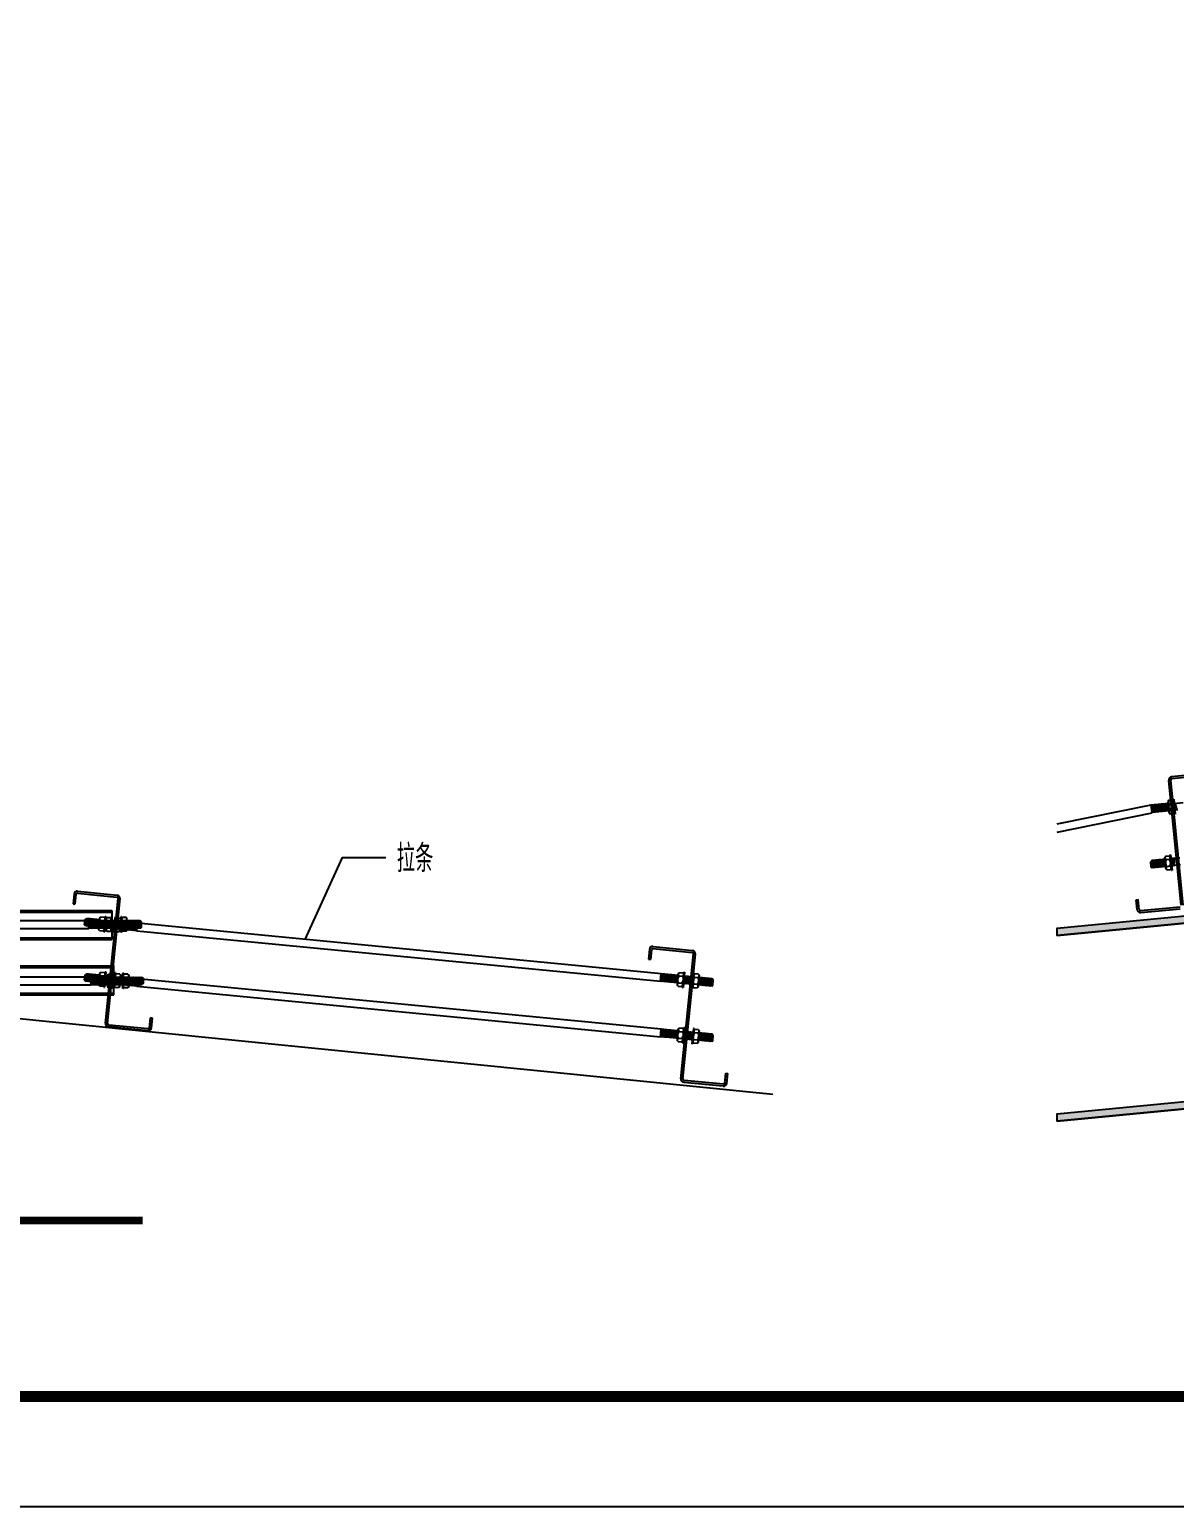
# Model space of a CAD drawing. Extents: x 95752 to 843522, y -411933 to 75567.
# Drawn here: x 620664 to 636269, y -13533 to 6597 of the extents above; entities that cross this region are included whole.
import ezdxf

# ---------------------------------------------------------------- set-up
doc = ezdxf.new("R2010")
doc.units = 0
doc.header["$LTSCALE"] = 1000
doc.header["$MEASUREMENT"] = 0
for name, color, linetype in [('DIM_SYMB', 3, 'Continuous'), ('DRW', 7, 'Continuous'), ('PUB_TITLE', 4, 'Continuous'), ('TEXT', 7, 'Continuous')]:
    doc.layers.add(name, color=color, linetype=linetype)
doc.styles.add('国标1', font='romans.shx', dxfattribs={"width": 0.7, "bigfont": 'hzdx.shx'})

# ---------------------------------------------------------------- blocks, each defined once
blk = doc.blocks.new('A$C1C3B5FA8')
at = {"layer": 'DRW'}
for p, q in [((1262, 355), (13953, 1577)), ((13971, 1386), (13953, 1577)), ((13954, 1561), (14365, 1601)), ((13969, 1402), (14381, 1442)), ((14385, 1397), (14361, 1646)), ((14379, 1689), (14462, 1697)), ((14387, 1606), (14470, 1614)), ((14403, 1441), (14486, 1449)), ((14483, 1718), (14498, 1719)), ((14483, 1718), (14518, 1350)), ((14498, 1719), (14534, 1351)), ((14509, 1615), (14726, 1636)), ((14524, 1456), (14741, 1476)), ((14732, 1742), (14716, 1740)), ((14716, 1740), (14751, 1372)), ((14732, 1742), (14767, 1373)), ((14839, 1733), (14755, 1725)), ((14847, 1651), (14763, 1643)), ((14862, 1485), (14779, 1477)), ((14889, 1446), (14865, 1694)), ((14869, 1650), (15203, 1682)), ((14884, 1490), (15218, 1522)), ((15220, 1667), (15203, 1682)), ((15218, 1522), (15203, 1682)), ((15233, 1540), (15218, 1522)), ((15233, 1540), (15220, 1667)), ((1280, 164), (13971, 1386)), ((14411, 1358), (14494, 1366)), ((14518, 1350), (14534, 1351)), ((14767, 1373), (14751, 1372)), ((14870, 1402), (14787, 1394)), ((466, 368), (482, 370)), ((466, 368), (501, 0)), ((482, 370), (517, 2)), ((715, 392), (699, 391)), ((699, 391), (734, 22)), ((715, 392), (750, 24)), ((822, 384), (739, 376)), ((0, 202), (14, 219)), ((12, 74), (0, 202)), ((12, 74), (30, 60)), ((348, 251), (14, 219)), ((30, 60), (14, 219)), ((364, 92), (30, 60)), ((368, 48), (344, 296)), ((362, 340), (445, 348)), ((370, 257), (453, 265)), ((386, 91), (469, 99)), ((394, 8), (477, 16)), ((709, 286), (492, 265)), ((501, 0), (517, 2)), ((724, 127), (507, 106)), ((750, 24), (734, 22)), ((830, 301), (747, 293)), ((846, 135), (762, 127)), ((854, 53), (770, 45)), ((872, 96), (848, 344)), ((1263, 340), (852, 300)), ((1278, 180), (867, 141)), ((1280, 164), (1262, 355))]:
    blk.add_line(p, q, dxfattribs=at)
at = {"layer": 'DRW', "elevation": 0}
for points in [[(13958, 1518), (13993, 1404), (13993, 1388)], [(14017, 1391), (14008, 1406), (13961, 1562), (13961, 1578), (13969, 1563), (14016, 1407), (14017, 1391)], [(13993, 1388), (13984, 1404), (13962, 1477)], [(14041, 1393), (14032, 1408), (13985, 1564), (13984, 1580), (13993, 1565), (14040, 1409), (14041, 1393)], [(14065, 1395), (14056, 1411), (14009, 1567), (14008, 1583), (14017, 1568), (14064, 1411), (14065, 1395)], [(14089, 1398), (14080, 1413), (14033, 1569), (14032, 1585), (14041, 1570), (14088, 1414), (14089, 1398)], [(14113, 1400), (14104, 1415), (14057, 1571), (14056, 1587), (14065, 1572), (14112, 1416), (14113, 1400)], [(14137, 1402), (14128, 1417), (14081, 1574), (14080, 1590), (14089, 1574), (14136, 1418), (14137, 1402)], [(14160, 1404), (14152, 1420), (14105, 1576), (14104, 1592), (14113, 1577), (14160, 1421), (14160, 1404)], [(14184, 1407), (14176, 1422), (14128, 1578), (14128, 1594), (14137, 1579), (14184, 1423), (14184, 1407)], [(14208, 1409), (14199, 1424), (14152, 1581), (14152, 1597), (14160, 1581), (14208, 1425), (14208, 1409)], [(14234, 1412), (14225, 1427), (14178, 1583), (14177, 1599), (14186, 1584), (14233, 1428), (14234, 1412)], [(14258, 1414), (14249, 1429), (14202, 1585), (14201, 1601), (14210, 1586), (14257, 1430), (14258, 1414)], [(14281, 1416), (14273, 1431), (14226, 1588), (14225, 1604), (14234, 1588), (14281, 1432), (14281, 1416)], [(14305, 1418), (14297, 1434), (14249, 1590), (14249, 1606), (14258, 1591), (14305, 1434), (14305, 1418)], [(14329, 1421), (14320, 1436), (14273, 1592), (14273, 1608), (14281, 1593), (14329, 1437), (14329, 1421)], [(14353, 1423), (14344, 1438), (14297, 1594), (14297, 1610), (14305, 1595), (14352, 1439), (14353, 1423)], [(14377, 1425), (14368, 1441), (14321, 1597), (14320, 1613), (14329, 1598), (14376, 1441), (14377, 1425)], [(14375, 1500), (14345, 1599), (14344, 1615), (14353, 1600), (14371, 1540)], [(14570, 1444), (14561, 1459), (14514, 1615), (14513, 1631), (14522, 1616), (14569, 1460), (14570, 1444)], [(14514, 1562), (14545, 1458), (14546, 1442)], [(14546, 1442), (14537, 1457), (14518, 1521)], [(14594, 1446), (14585, 1461), (14538, 1618), (14537, 1634), (14546, 1618), (14593, 1462), (14594, 1446)], [(14617, 1448), (14609, 1464), (14562, 1620), (14561, 1636), (14570, 1621), (14617, 1465), (14617, 1448)], [(14641, 1451), (14633, 1466), (14585, 1622), (14585, 1638), (14594, 1623), (14641, 1467), (14641, 1451)], [(14665, 1453), (14656, 1468), (14609, 1625), (14609, 1641), (14617, 1625), (14665, 1469), (14665, 1453)], [(14689, 1455), (14680, 1471), (14633, 1627), (14633, 1643), (14641, 1628), (14688, 1471), (14689, 1455)], [(14715, 1458), (14706, 1473), (14659, 1629), (14658, 1645), (14667, 1630), (14714, 1474), (14715, 1458)], [(14737, 1460), (14728, 1475), (14681, 1631), (14680, 1647), (14689, 1632), (14736, 1476), (14737, 1460)], [(14736, 1532), (14705, 1634), (14704, 1650), (14713, 1635), (14732, 1572)], [(14927, 1478), (14918, 1493), (14871, 1650), (14870, 1666), (14879, 1650), (14926, 1494), (14927, 1478)], [(14876, 1579), (14902, 1492), (14903, 1476)], [(14903, 1476), (14894, 1491), (14880, 1538)], [(14950, 1481), (14942, 1496), (14895, 1652), (14894, 1668), (14903, 1653), (14950, 1497), (14950, 1481)], [(14974, 1483), (14966, 1498), (14918, 1654), (14918, 1670), (14927, 1655), (14974, 1499), (14974, 1483)], [(14998, 1485), (14989, 1500), (14942, 1657), (14942, 1673), (14950, 1657), (14998, 1501), (14998, 1485)], [(15022, 1487), (15013, 1503), (14966, 1659), (14966, 1675), (14974, 1660), (15021, 1503), (15022, 1487)], [(15046, 1490), (15037, 1505), (14990, 1661), (14990, 1677), (14998, 1662), (15045, 1506), (15046, 1490)], [(15070, 1492), (15061, 1507), (15014, 1663), (15013, 1680), (15022, 1664), (15069, 1508), (15070, 1492)], [(15094, 1494), (15085, 1510), (15038, 1666), (15037, 1682), (15046, 1667), (15093, 1510), (15094, 1494)], [(15118, 1497), (15109, 1512), (15062, 1668), (15061, 1684), (15070, 1669), (15117, 1513), (15118, 1497)], [(15142, 1499), (15133, 1514), (15086, 1670), (15085, 1686), (15094, 1671), (15141, 1515), (15142, 1499)], [(15165, 1501), (15157, 1516), (15110, 1673), (15109, 1689), (15118, 1673), (15165, 1517), (15165, 1501)], [(15189, 1504), (15181, 1519), (15133, 1675), (15133, 1691), (15142, 1676), (15189, 1520), (15189, 1504)], [(15213, 1506), (15204, 1521), (15157, 1677), (15157, 1693), (15166, 1678), (15213, 1522), (15213, 1506)], [(15213, 1573), (15181, 1680), (15181, 1696), (15189, 1680), (15209, 1614)], [(25, 111), (36, 221), (34, 237), (28, 221), (21, 152)], [(38, 45), (44, 61), (60, 224), (57, 240), (52, 223), (35, 61), (38, 45)], [(62, 47), (67, 64), (84, 226), (81, 242), (76, 225), (59, 63), (62, 47)], [(86, 49), (91, 66), (108, 228), (105, 244), (100, 228), (83, 65), (86, 49)], [(109, 52), (115, 68), (132, 231), (129, 246), (123, 230), (107, 68), (109, 52)], [(133, 54), (139, 71), (155, 233), (153, 249), (147, 232), (131, 70), (133, 54)], [(157, 56), (163, 73), (179, 235), (177, 251), (171, 234), (155, 72), (157, 56)], [(181, 59), (187, 75), (203, 238), (201, 253), (195, 237), (179, 74), (181, 59)], [(205, 61), (211, 78), (227, 240), (225, 256), (219, 239), (203, 77), (205, 61)], [(229, 63), (235, 80), (251, 242), (249, 258), (243, 241), (227, 79), (229, 63)], [(253, 65), (259, 82), (275, 244), (272, 260), (267, 244), (250, 81), (253, 65)], [(277, 68), (282, 84), (299, 247), (296, 263), (291, 246), (274, 84), (277, 68)], [(301, 70), (306, 87), (323, 249), (320, 265), (315, 248), (298, 86), (301, 70)], [(324, 72), (330, 89), (347, 251), (344, 267), (338, 251), (322, 88), (324, 72)], [(355, 181), (346, 91), (348, 75)], [(348, 75), (354, 91), (359, 140)], [(502, 161), (512, 267), (510, 283), (504, 267), (498, 202)], [(514, 91), (520, 107), (536, 270), (534, 285), (528, 269), (512, 106), (514, 91)], [(537, 93), (542, 109), (559, 272), (556, 288), (550, 271), (534, 109), (537, 93)], [(562, 95), (568, 112), (584, 274), (582, 290), (576, 273), (560, 111), (562, 95)], [(586, 98), (592, 114), (608, 276), (606, 292), (600, 276), (583, 113), (586, 98)], [(610, 100), (615, 116), (632, 279), (629, 295), (624, 278), (607, 116), (610, 100)], [(634, 102), (639, 119), (656, 281), (653, 297), (648, 280), (631, 118), (634, 102)], [(658, 104), (663, 121), (680, 283), (677, 299), (671, 283), (655, 120), (658, 104)], [(681, 107), (687, 123), (703, 286), (701, 302), (695, 285), (679, 123), (681, 107)], [(714, 233), (703, 125), (705, 109)], [(705, 109), (711, 126), (718, 193)], [(862, 199), (872, 302), (870, 318), (864, 301), (858, 239)], [(874, 125), (880, 142), (896, 304), (894, 320), (888, 303), (872, 141), (874, 125)], [(898, 128), (904, 144), (920, 307), (918, 322), (912, 306), (896, 143), (898, 128)], [(922, 130), (928, 147), (944, 309), (942, 325), (936, 308), (919, 146), (922, 130)], [(946, 132), (951, 149), (968, 311), (965, 327), (960, 310), (943, 148), (946, 132)], [(970, 134), (975, 151), (992, 313), (989, 329), (984, 313), (967, 150), (970, 134)], [(994, 137), (999, 153), (1016, 316), (1013, 332), (1007, 315), (991, 153), (994, 137)], [(1017, 139), (1023, 156), (1040, 318), (1037, 334), (1031, 317), (1015, 155), (1017, 139)], [(1043, 142), (1049, 158), (1065, 320), (1063, 336), (1057, 320), (1040, 157), (1043, 142)], [(1067, 144), (1072, 160), (1089, 323), (1086, 339), (1081, 322), (1064, 160), (1067, 144)], [(1091, 146), (1096, 163), (1113, 325), (1110, 341), (1105, 324), (1088, 162), (1091, 146)], [(1114, 148), (1120, 165), (1137, 327), (1134, 343), (1128, 327), (1112, 164), (1114, 148)], [(1138, 151), (1144, 167), (1160, 330), (1158, 346), (1152, 329), (1136, 167), (1138, 151)], [(1162, 153), (1168, 170), (1184, 332), (1182, 348), (1176, 331), (1160, 169), (1162, 153)], [(1186, 155), (1192, 172), (1208, 334), (1206, 350), (1200, 334), (1184, 171), (1186, 155)], [(1210, 158), (1216, 174), (1232, 337), (1230, 352), (1224, 336), (1208, 173), (1210, 158)], [(1234, 160), (1240, 177), (1256, 339), (1254, 355), (1248, 338), (1232, 176), (1234, 160)], [(1267, 296), (1255, 178), (1258, 162)], [(1258, 162), (1264, 179), (1271, 255)]]:
    blk.add_lwpolyline(points, dxfattribs=at)
at = {"layer": 'DRW'}
for centre, radius, start, end in [((14411, 1650), 49.9, 129.1258, 241.873), ((14538, 1537), 166, 155.4994, 215.4994), ((14435, 1402), 49.9, 129.1258, 241.873), ((14439, 1653), 49.9, 309.1258, 61.873), ((14335, 1518), 166, 335.4994, 35.4994), ((14463, 1405), 49.9, 309.1258, 61.873), ((14787, 1687), 49.9, 129.1258, 241.873), ((14915, 1574), 166, 155.4994, 215.4994), ((14811, 1438), 49.9, 129.1258, 241.873), ((14815, 1689), 49.9, 309.1258, 61.873), ((14711, 1554), 166, 335.4994, 35.4994), ((14839, 1441), 49.9, 309.1258, 61.873), ((770, 337), 49.9, 129.1258, 241.873), ((798, 340), 49.9, 309.1258, 61.873), ((394, 301), 49.9, 129.1258, 241.873), ((521, 188), 166, 155.4994, 215.4994), ((418, 53), 49.9, 129.1258, 241.873), ((422, 303), 49.9, 309.1258, 61.873), ((318, 168), 166, 335.4994, 35.4994), ((446, 55), 49.9, 309.1258, 61.873), ((898, 224), 166, 155.4994, 215.4994), ((794, 89), 49.9, 129.1258, 241.873), ((694, 204), 166, 335.4994, 35.4994), ((822, 91), 49.9, 309.1258, 61.873)]:
    blk.add_arc(centre, radius, start, end, dxfattribs=at)
blk = doc.blocks.new('A$C43115849')
at = {"layer": 'DRW'}
for p, q in [((0, 430), (16, 446)), ((0, 302), (0, 430)), ((351, 446), (16, 446)), ((16, 286), (16, 446)), ((351, 241), (351, 491)), ((374, 532), (457, 532)), ((374, 449), (457, 449)), ((479, 551), (479, 181)), ((479, 551), (495, 551)), ((495, 551), (495, 181)), ((714, 446), (495, 446)), ((714, 704), (8171, 704)), ((714, 664), (8171, 664)), ((714, 551), (714, 181)), ((730, 551), (714, 551)), ((730, 551), (730, 181)), ((835, 532), (752, 532)), ((835, 449), (752, 449)), ((858, 241), (858, 491)), ((1271, 446), (858, 446)), ((1271, 462), (7614, 462)), ((1271, 270), (1271, 462)), ((7614, 270), (7614, 462)), ((7614, 446), (8027, 446)), ((8027, 241), (8027, 491)), ((8050, 532), (8133, 532)), ((8050, 449), (8133, 449)), ((8155, 551), (8171, 551)), ((8155, 551), (8155, 181)), ((8171, 551), (8171, 181)), ((8171, 446), (8389, 446)), ((8405, 551), (8389, 551)), ((8389, 551), (8389, 181)), ((8405, 551), (8405, 181)), ((8511, 532), (8428, 532)), ((8511, 449), (8428, 449)), ((8533, 241), (8533, 491)), ((8533, 446), (8869, 446)), ((8869, 286), (8869, 446)), ((8885, 430), (8869, 446)), ((8885, 302), (8885, 430)), ((0, 302), (16, 286)), ((351, 286), (16, 286)), ((374, 283), (457, 283)), ((374, 200), (457, 200)), ((479, 181), (495, 181)), ((714, 286), (495, 286)), ((730, 181), (714, 181)), ((714, 40), (8171, 40)), ((835, 283), (752, 283)), ((835, 200), (752, 200)), ((1271, 286), (858, 286)), ((1271, 270), (7614, 270)), ((7614, 286), (8027, 286)), ((8050, 283), (8133, 283)), ((8050, 200), (8133, 200)), ((8155, 181), (8171, 181)), ((8171, 286), (8389, 286)), ((8405, 181), (8389, 181)), ((8511, 283), (8428, 283)), ((8511, 200), (8428, 200)), ((8533, 286), (8869, 286)), ((8885, 302), (8869, 286)), ((714, 0), (8171, 0))]:
    blk.add_line(p, q, dxfattribs=at)
at = {"layer": 'DRW', "color": 0, "linetype": 'ByBlock'}
for p, q in [((714, 704), (714, 0)), ((8171, 704), (8171, 0))]:
    blk.add_line(p, q, dxfattribs=at)
at = {"layer": 'DRW', "elevation": 0}
for points in [[(16, 337), (38, 446), (37, 462), (30, 446), (16, 378)], [(23, 270), (30, 286), (62, 446), (61, 462), (54, 446), (22, 286), (23, 270)], [(47, 270), (54, 286), (86, 446), (85, 462), (78, 446), (46, 286), (47, 270)], [(71, 270), (78, 286), (110, 446), (109, 462), (102, 446), (70, 286), (71, 270)], [(95, 270), (102, 286), (134, 446), (133, 462), (126, 446), (94, 286), (95, 270)], [(119, 270), (126, 286), (158, 446), (157, 462), (150, 446), (118, 286), (119, 270)], [(143, 270), (150, 286), (182, 446), (181, 462), (174, 446), (142, 286), (143, 270)], [(167, 270), (174, 286), (206, 446), (205, 462), (198, 446), (166, 286), (167, 270)], [(191, 270), (198, 286), (230, 446), (229, 462), (222, 446), (190, 286), (191, 270)], [(215, 270), (222, 286), (254, 446), (253, 462), (246, 446), (214, 286), (215, 270)], [(239, 270), (246, 286), (278, 446), (277, 462), (270, 446), (238, 286), (239, 270)], [(263, 270), (270, 286), (302, 446), (301, 462), (294, 446), (262, 286), (263, 270)], [(287, 270), (294, 286), (326, 446), (325, 462), (318, 446), (286, 286), (287, 270)], [(311, 270), (318, 286), (350, 446), (349, 462), (342, 446), (310, 286), (311, 270)], [(351, 375), (334, 286), (335, 270)], [(495, 341), (516, 446), (515, 462), (508, 446), (495, 382)], [(501, 270), (508, 286), (540, 446), (539, 462), (532, 446), (500, 286), (501, 270)], [(524, 270), (531, 286), (563, 446), (562, 462), (555, 446), (523, 286), (524, 270)], [(549, 270), (556, 286), (588, 446), (587, 462), (580, 446), (548, 286), (549, 270)], [(573, 270), (580, 286), (612, 446), (611, 462), (604, 446), (572, 286), (573, 270)], [(597, 270), (604, 286), (636, 446), (635, 462), (628, 446), (596, 286), (597, 270)], [(621, 270), (628, 286), (660, 446), (659, 462), (652, 446), (620, 286), (621, 270)], [(645, 270), (652, 286), (684, 446), (683, 462), (676, 446), (644, 286), (645, 270)], [(669, 270), (676, 286), (708, 446), (707, 462), (700, 446), (668, 286), (669, 270)], [(714, 393), (692, 286), (693, 270)], [(858, 344), (878, 446), (877, 462), (870, 446), (858, 385)], [(863, 270), (870, 286), (902, 446), (901, 462), (894, 446), (862, 286), (863, 270)], [(887, 270), (894, 286), (926, 446), (925, 462), (918, 446), (886, 286), (887, 270)], [(911, 270), (918, 286), (950, 446), (949, 462), (942, 446), (910, 286), (911, 270)], [(935, 270), (942, 286), (974, 446), (973, 462), (966, 446), (934, 286), (935, 270)], [(959, 270), (966, 286), (998, 446), (997, 462), (990, 446), (958, 286), (959, 270)], [(983, 270), (990, 286), (1022, 446), (1021, 462), (1014, 446), (982, 286), (983, 270)], [(1007, 270), (1014, 286), (1046, 446), (1045, 462), (1038, 446), (1006, 286), (1007, 270)], [(1032, 270), (1040, 286), (1071, 446), (1071, 462), (1063, 446), (1031, 286), (1032, 270)], [(1056, 270), (1064, 286), (1095, 446), (1095, 462), (1087, 446), (1055, 286), (1056, 270)], [(1080, 270), (1088, 286), (1119, 446), (1119, 462), (1111, 446), (1079, 286), (1080, 270)], [(1104, 270), (1112, 286), (1143, 446), (1143, 462), (1135, 446), (1103, 286), (1104, 270)], [(1128, 270), (1136, 286), (1167, 446), (1167, 462), (1159, 446), (1127, 286), (1128, 270)], [(1152, 270), (1160, 286), (1191, 446), (1191, 462), (1183, 446), (1151, 286), (1152, 270)], [(1176, 270), (1184, 286), (1215, 446), (1215, 462), (1207, 446), (1175, 286), (1176, 270)], [(1200, 270), (1208, 286), (1239, 446), (1239, 462), (1231, 446), (1199, 286), (1200, 270)], [(1224, 270), (1232, 286), (1263, 446), (1263, 462), (1255, 446), (1223, 286), (1224, 270)], [(1271, 402), (1247, 286), (1248, 270)], [(1248, 270), (1256, 286), (1271, 361)], [(7614, 402), (7638, 286), (7637, 270)], [(7637, 270), (7629, 286), (7614, 361)], [(7661, 270), (7653, 286), (7622, 446), (7622, 462), (7630, 446), (7662, 286), (7661, 270)], [(7685, 270), (7677, 286), (7646, 446), (7646, 462), (7654, 446), (7686, 286), (7685, 270)], [(7709, 270), (7701, 286), (7670, 446), (7670, 462), (7678, 446), (7710, 286), (7709, 270)], [(7733, 270), (7725, 286), (7694, 446), (7694, 462), (7702, 446), (7734, 286), (7733, 270)], [(7757, 270), (7749, 286), (7718, 446), (7718, 462), (7726, 446), (7758, 286), (7757, 270)], [(7781, 270), (7773, 286), (7742, 446), (7742, 462), (7750, 446), (7782, 286), (7781, 270)], [(7805, 270), (7797, 286), (7766, 446), (7766, 462), (7774, 446), (7806, 286), (7805, 270)], [(7829, 270), (7821, 286), (7790, 446), (7790, 462), (7798, 446), (7830, 286), (7829, 270)], [(7853, 270), (7845, 286), (7814, 446), (7814, 462), (7822, 446), (7854, 286), (7853, 270)], [(7878, 270), (7871, 286), (7839, 446), (7840, 462), (7847, 446), (7879, 286), (7878, 270)], [(7902, 270), (7895, 286), (7863, 446), (7864, 462), (7871, 446), (7903, 286), (7902, 270)], [(7926, 270), (7919, 286), (7887, 446), (7888, 462), (7895, 446), (7927, 286), (7926, 270)], [(7950, 270), (7943, 286), (7911, 446), (7912, 462), (7919, 446), (7951, 286), (7950, 270)], [(7974, 270), (7967, 286), (7935, 446), (7936, 462), (7943, 446), (7975, 286), (7974, 270)], [(7998, 270), (7991, 286), (7959, 446), (7960, 462), (7967, 446), (7999, 286), (7998, 270)], [(8022, 270), (8015, 286), (7983, 446), (7984, 462), (7991, 446), (8023, 286), (8022, 270)], [(8027, 344), (8007, 446), (8008, 462), (8015, 446), (8027, 385)], [(8171, 393), (8193, 286), (8192, 270)], [(8216, 270), (8209, 286), (8177, 446), (8178, 462), (8185, 446), (8217, 286), (8216, 270)], [(8240, 270), (8233, 286), (8201, 446), (8202, 462), (8209, 446), (8241, 286), (8240, 270)], [(8264, 270), (8257, 286), (8225, 446), (8226, 462), (8233, 446), (8265, 286), (8264, 270)], [(8288, 270), (8281, 286), (8249, 446), (8250, 462), (8257, 446), (8289, 286), (8288, 270)], [(8312, 270), (8305, 286), (8273, 446), (8274, 462), (8281, 446), (8313, 286), (8312, 270)], [(8336, 270), (8329, 286), (8297, 446), (8298, 462), (8305, 446), (8337, 286), (8336, 270)], [(8361, 270), (8354, 286), (8322, 446), (8323, 462), (8330, 446), (8362, 286), (8361, 270)], [(8384, 270), (8377, 286), (8345, 446), (8346, 462), (8353, 446), (8385, 286), (8384, 270)], [(8389, 341), (8369, 446), (8370, 462), (8377, 446), (8389, 382)], [(8533, 375), (8551, 286), (8550, 270)], [(8574, 270), (8567, 286), (8535, 446), (8536, 462), (8543, 446), (8575, 286), (8574, 270)], [(8598, 270), (8591, 286), (8559, 446), (8560, 462), (8567, 446), (8599, 286), (8598, 270)], [(8622, 270), (8615, 286), (8583, 446), (8584, 462), (8591, 446), (8623, 286), (8622, 270)], [(8646, 270), (8639, 286), (8607, 446), (8608, 462), (8615, 446), (8647, 286), (8646, 270)], [(8670, 270), (8663, 286), (8631, 446), (8632, 462), (8639, 446), (8671, 286), (8670, 270)], [(8694, 270), (8687, 286), (8655, 446), (8656, 462), (8663, 446), (8695, 286), (8694, 270)], [(8718, 270), (8711, 286), (8679, 446), (8680, 462), (8687, 446), (8719, 286), (8718, 270)], [(8742, 270), (8735, 286), (8703, 446), (8704, 462), (8711, 446), (8743, 286), (8742, 270)], [(8766, 270), (8759, 286), (8727, 446), (8728, 462), (8735, 446), (8767, 286), (8766, 270)], [(8790, 270), (8783, 286), (8751, 446), (8752, 462), (8759, 446), (8791, 286), (8790, 270)], [(8814, 270), (8807, 286), (8775, 446), (8776, 462), (8783, 446), (8815, 286), (8814, 270)], [(8838, 270), (8831, 286), (8799, 446), (8800, 462), (8807, 446), (8839, 286), (8838, 270)], [(8862, 270), (8855, 286), (8823, 446), (8824, 462), (8831, 446), (8863, 286), (8862, 270)], [(8869, 337), (8847, 446), (8848, 462), (8855, 446), (8869, 378)], [(335, 270), (342, 286), (351, 334)], [(693, 270), (700, 286), (714, 352)], [(8192, 270), (8185, 286), (8171, 352)], [(8550, 270), (8543, 286), (8533, 334)]]:
    blk.add_lwpolyline(points, dxfattribs=at)
at = {"layer": 'DRW'}
for centre, radius, start, end in [((401, 491), 49.9, 123.6264, 236.3736), ((518, 366), 166, 150, 210), ((430, 491), 49.9, 303.6264, 56.3736), ((313, 366), 166, 330, 30), ((779, 491), 49.9, 123.6264, 236.3736), ((896, 366), 166, 150, 210), ((808, 491), 49.9, 303.6264, 56.3736), ((691, 366), 166, 330, 30), ((8077, 491), 49.9, 123.6264, 236.3736), ((8194, 366), 166, 150, 210), ((8105, 491), 49.9, 303.6264, 56.3736), ((7989, 366), 166, 330, 30), ((8455, 491), 49.9, 123.6264, 236.3736), ((8572, 366), 166, 150, 210), ((8484, 491), 49.9, 303.6264, 56.3736), ((8367, 366), 166, 330, 30), ((401, 241), 49.9, 123.6264, 236.3736), ((430, 241), 49.9, 303.6264, 56.3736), ((779, 241), 49.9, 123.6264, 236.3736), ((808, 241), 49.9, 303.6264, 56.3736), ((8077, 241), 49.9, 123.6264, 236.3736), ((8105, 241), 49.9, 303.6264, 56.3736), ((8455, 241), 49.9, 123.6264, 236.3736), ((8484, 241), 49.9, 303.6264, 56.3736)]:
    blk.add_arc(centre, radius, start, end, dxfattribs=at)
blk = doc.blocks.new('a11')
at = {"layer": 'DIM_SYMB', "const_width": 140}
blk.add_lwpolyline([(275820, -32472), (284132, -32472)], dxfattribs=at)
at = {"layer": 'DRW'}
for p, q in [((282883, -26538), (282865, -26717)), ((282919, -26541), (282901, -26720)), ((282945, -26520), (283662, -26591)), ((282949, -26484), (283665, -26556)), ((282865, -26717), (282901, -26720)), ((283456, -28886), (283683, -26618)), ((283492, -28890), (283719, -26621)), ((293339, -27544), (293321, -27723)), ((293375, -27548), (293357, -27727)), ((293401, -27526), (294117, -27598)), ((293405, -27490), (294121, -27562)), ((293912, -29893), (294139, -27624)), ((293948, -29896), (294175, -27628)), ((293321, -27723), (293357, -27727)), ((295583, -30177), (280778, -28696)), ((284225, -29024), (283509, -28953)), ((284229, -28988), (283513, -28917)), ((284255, -28967), (284273, -28788)), ((284309, -28791), (284273, -28788)), ((284291, -28971), (284309, -28791)), ((294681, -30031), (293965, -29959)), ((294685, -29995), (293968, -29923)), ((294711, -29973), (294729, -29794)), ((294729, -29794), (294765, -29798)), ((294747, -29977), (294765, -29798))]:
    blk.add_line(p, q, dxfattribs=at)
at = {"layer": 'DRW', "color": 0, "elevation": 0}
blk.add_lwpolyline([(287081, -27361), (287760, -25875), (288550, -25875)], dxfattribs=at)
at = {"layer": 'DRW'}
for centre, radius, start, end in [((282943, -26544), 60, 84.2894, 174.2894), ((282943, -26544), 24, 84.2894, 174.2894), ((283659, -26615), 60, 354.2894, 84.2894), ((283659, -26615), 24, 354.2894, 84.2894), ((293399, -27550), 60, 84.2894, 174.2894), ((293399, -27550), 24, 84.2894, 174.2894), ((294115, -27622), 24, 354.2894, 84.2894), ((294115, -27622), 60, 354.2894, 84.2894), ((283515, -28893), 60, 173.3588, 263.3588), ((283515, -28893), 24, 173.3588, 263.3588), ((284231, -28965), 60, 264.2894, 354.2894), ((284231, -28965), 24, 264.2894, 354.2894), ((293971, -29899), 60, 173.3588, 263.3588), ((293971, -29899), 24, 173.3588, 263.3588), ((294687, -29971), 60, 264.2894, 354.2894), ((294687, -29971), 24, 264.2894, 354.2894)]:
    blk.add_arc(centre, radius, start, end, dxfattribs=at)
at = {"layer": 'DRW', "color": 3, "yscale": 0.75}
for name, p, xscale, zscale in [('A$C43115849', (277445, -27363), 0.75, 0.75), ('A$C1C3B5FA8', (294501, -28251), -0.75, 0.7499999999999997), ('A$C1C3B5FA8', (294501, -29258), -0.75, 0.7499999999999997)]:
    blk.add_blockref(name, p, dxfattribs=dict(at, xscale=xscale, zscale=zscale))
at = {"layer": 'DRW', "color": 3, "xscale": -0.75, "yscale": 0.75, "zscale": 0.75, "rotation": 180}
blk.add_blockref('A$C43115849', (277476, -27842), dxfattribs=at)
at = {"layer": 'TEXT', "color": 4, "style": '国标1', "width": 0.7}
blk.add_text('拉条', height=500, dxfattribs=at).set_placement((288749, -26138))
blk = doc.blocks.new('拉条布置示意图')
for points in [[(659341, -38095), (659341, -38195), (640448, -40015), (640448, -39915)], [(659341, -40626), (659341, -40727), (640448, -42547), (640448, -42446)]]:
    blk.add_hatch(color=256).paths.add_polyline_path(points)
at = {"elevation": 0}
for points in [[(640448, -39915), (659341, -38095)], [(640448, -40015), (659341, -38195)], [(640448, -42446), (659341, -40626)], [(640448, -42547), (659341, -40727)]]:
    blk.add_lwpolyline(points, dxfattribs=at)
for points in [[(659341, -38095), (659341, -38195), (640448, -40015), (640448, -39915)], [(659341, -40626), (659341, -40727), (640448, -42547), (640448, -42446)]]:
    blk.add_lwpolyline(points, close=True)
at = {"layer": 'DRW'}
for p, q in [((642547, -37799), (642009, -37853)), ((642549, -37826), (642012, -37880)), ((642139, -39604), (641969, -37902)), ((642166, -39601), (641996, -37900)), ((640448, -38496), (641731, -38237)), ((641742, -38344), (641731, -38237)), ((641732, -38246), (641963, -38224)), ((641974, -38338), (641961, -38199)), ((641971, -38174), (642018, -38170)), ((641976, -38221), (642022, -38216)), ((642029, -38158), (642038, -38157)), ((642029, -38158), (642049, -38365)), ((642038, -38157), (642058, -38364)), ((642044, -38216), (642166, -38204)), ((640448, -38606), (641742, -38344)), ((641741, -38335), (641972, -38313)), ((641984, -38314), (642031, -38309)), ((641989, -38360), (642036, -38356)), ((641725, -39011), (641733, -39002)), ((641731, -39083), (641725, -39011)), ((641920, -38984), (641733, -39002)), ((641741, -39091), (641733, -39002)), ((641932, -39098), (641918, -38958)), ((641928, -38934), (641975, -38930)), ((641933, -38981), (641980, -38976)), ((641986, -38918), (641995, -38917)), ((641986, -38918), (642006, -39125)), ((641995, -38917), (642015, -39124)), ((642123, -38964), (642001, -38976)), ((641731, -39083), (641741, -39091)), ((641929, -39073), (641741, -39091)), ((641942, -39074), (641988, -39069)), ((641946, -39120), (641993, -39116)), ((642006, -39125), (642015, -39124)), ((642132, -39054), (642010, -39065)), ((641527, -39530), (641554, -39527)), ((641540, -39664), (641527, -39530)), ((641567, -39661), (641554, -39527)), ((641587, -39678), (642124, -39624)), ((641589, -39704), (642127, -39651))]:
    blk.add_line(p, q, dxfattribs=at)
at = {"layer": 'DRW', "elevation": 0}
for points in [[(641767, -38342), (641762, -38333), (641736, -38245), (641736, -38236), (641741, -38245), (641767, -38333), (641767, -38342)], [(641781, -38341), (641776, -38332), (641749, -38244), (641749, -38235), (641754, -38244), (641780, -38332), (641781, -38341)], [(641794, -38339), (641789, -38331), (641763, -38243), (641763, -38234), (641767, -38242), (641794, -38330), (641794, -38339)], [(641808, -38338), (641803, -38329), (641776, -38242), (641776, -38233), (641781, -38241), (641807, -38329), (641808, -38338)], [(641821, -38337), (641816, -38328), (641790, -38240), (641789, -38231), (641794, -38240), (641821, -38328), (641821, -38337)], [(641835, -38335), (641830, -38327), (641803, -38239), (641803, -38230), (641808, -38239), (641834, -38326), (641835, -38335)], [(641848, -38334), (641843, -38326), (641817, -38238), (641816, -38229), (641821, -38237), (641848, -38325), (641848, -38334)], [(641861, -38333), (641857, -38324), (641830, -38236), (641830, -38227), (641835, -38236), (641861, -38324), (641861, -38333)], [(641875, -38332), (641870, -38323), (641843, -38235), (641843, -38226), (641848, -38235), (641875, -38323), (641875, -38332)], [(641889, -38330), (641884, -38322), (641858, -38234), (641857, -38225), (641862, -38233), (641889, -38321), (641889, -38330)], [(641903, -38329), (641898, -38320), (641871, -38232), (641871, -38223), (641876, -38232), (641902, -38320), (641903, -38329)], [(641916, -38328), (641911, -38319), (641885, -38231), (641884, -38222), (641889, -38231), (641916, -38319), (641916, -38328)], [(641930, -38326), (641925, -38318), (641898, -38230), (641898, -38221), (641903, -38229), (641929, -38317), (641930, -38326)], [(641943, -38325), (641938, -38316), (641912, -38229), (641911, -38220), (641916, -38228), (641943, -38316), (641943, -38325)], [(641956, -38324), (641951, -38315), (641925, -38227), (641925, -38218), (641930, -38227), (641956, -38315), (641956, -38324)], [(641970, -38322), (641965, -38314), (641938, -38226), (641938, -38217), (641943, -38226), (641969, -38313), (641970, -38322)], [(641969, -38281), (641952, -38225), (641952, -38216), (641956, -38224), (641967, -38258)], [(642078, -38312), (642073, -38303), (642047, -38216), (642046, -38207), (642051, -38215), (642078, -38303), (642078, -38312)], [(642047, -38246), (642064, -38304), (642065, -38313)], [(641734, -38270), (641754, -38334), (641754, -38343)], [(641754, -38343), (641749, -38335), (641737, -38293)], [(641739, -39063), (641745, -39000), (641743, -38992), (641740, -39001), (641736, -39040)], [(641746, -39100), (641749, -39090), (641758, -38999), (641757, -38990), (641754, -39000), (641744, -39091), (641746, -39100)], [(641759, -39099), (641762, -39089), (641772, -38998), (641770, -38989), (641767, -38998), (641758, -39090), (641759, -39099)], [(641773, -39097), (641776, -39088), (641785, -38997), (641784, -38988), (641781, -38997), (641771, -39088), (641773, -39097)], [(641786, -39096), (641789, -39087), (641799, -38995), (641797, -38986), (641794, -38996), (641785, -39087), (641786, -39096)], [(641800, -39095), (641803, -39085), (641812, -38994), (641811, -38985), (641807, -38994), (641798, -39086), (641800, -39095)], [(641813, -39093), (641816, -39084), (641825, -38993), (641824, -38984), (641821, -38993), (641812, -39084), (641813, -39093)], [(641826, -39092), (641830, -39083), (641839, -38991), (641838, -38982), (641834, -38992), (641825, -39083), (641826, -39092)], [(641840, -39091), (641843, -39081), (641852, -38990), (641851, -38981), (641848, -38991), (641839, -39082), (641840, -39091)], [(641853, -39089), (641857, -39080), (641866, -38989), (641864, -38980), (641861, -38989), (641852, -39081), (641853, -39089)], [(641867, -39088), (641870, -39079), (641879, -38987), (641878, -38979), (641875, -38988), (641865, -39079), (641867, -39088)], [(641880, -39087), (641883, -39078), (641893, -38986), (641891, -38977), (641888, -38987), (641879, -39078), (641880, -39087)], [(641894, -39086), (641897, -39076), (641906, -38985), (641905, -38976), (641902, -38985), (641892, -39077), (641894, -39086)], [(641907, -39084), (641910, -39075), (641920, -38984), (641918, -38975), (641915, -38984), (641906, -39075), (641907, -39084)], [(641924, -39023), (641919, -39074), (641921, -39083)], [(641921, -39083), (641924, -39074), (641927, -39046)], [(642007, -39034), (642013, -38975), (642011, -38966), (642008, -38975), (642005, -39011)], [(642014, -39074), (642017, -39065), (642026, -38973), (642025, -38964), (642022, -38974), (642012, -39065), (642014, -39074)], [(642026, -39073), (642030, -39063), (642039, -38972), (642037, -38963), (642034, -38973), (642025, -39064), (642026, -39073)], [(642041, -39071), (642044, -39062), (642053, -38971), (642052, -38962), (642049, -38971), (642039, -39062), (642041, -39071)]]:
    blk.add_lwpolyline(points, dxfattribs=at)
at = {"layer": 'DRW'}
for centre, radius, start, end in [((642014, -37898), 45, 95.7106, 185.7106), ((642014, -37898), 18, 95.7106, 185.7106), ((641989, -38196), 28.1, 129.1258, 241.873), ((642061, -38259), 93.5, 155.4994, 215.4994), ((642005, -38194), 28.1, 309.1258, 61.873), ((641946, -38270), 93.5, 335.4994, 35.4994), ((642002, -38336), 28.1, 129.1258, 241.873), ((642018, -38334), 28.1, 309.1258, 61.873), ((641946, -38956), 28.1, 129.1258, 241.873), ((642018, -39019), 93.5, 155.4994, 215.4994), ((641962, -38954), 28.1, 309.1258, 61.873), ((641903, -39030), 93.5, 335.4994, 35.4994), ((641959, -39095), 28.1, 129.1258, 241.873), ((641975, -39094), 28.1, 309.1258, 61.873), ((641585, -39660), 45, 185.7106, 275.7106), ((641585, -39660), 18, 185.7106, 275.7106)]:
    blk.add_arc(centre, radius, start, end, dxfattribs=at)

msp = doc.modelspace()

# ---------------------------------------------------------------- linework, layer by layer
at = {"layer": 'PUB_TITLE'}
msp.add_lwpolyline([(603222.7, -13533), (760872.7, -13533), (760872.7, 75567), (603222.7, 75567)], close=True, dxfattribs=at)
at = {"layer": 'PUB_TITLE', "const_width": 150}
msp.add_lwpolyline([(606972.7, -12033), (759372.7, -12033), (759372.7, 74067), (606972.7, 74067)], close=True, dxfattribs=at)

# ---------------------------------------------------------------- block references
msp.add_blockref('拉条布置示意图', (-5779, 34265.7))
at = {"xscale": 0.75, "yscale": 0.75, "zscale": 0.75}
msp.add_blockref('a11', (409108.1, 14716.9), dxfattribs=at)

doc.saveas('drawing.dxf')
